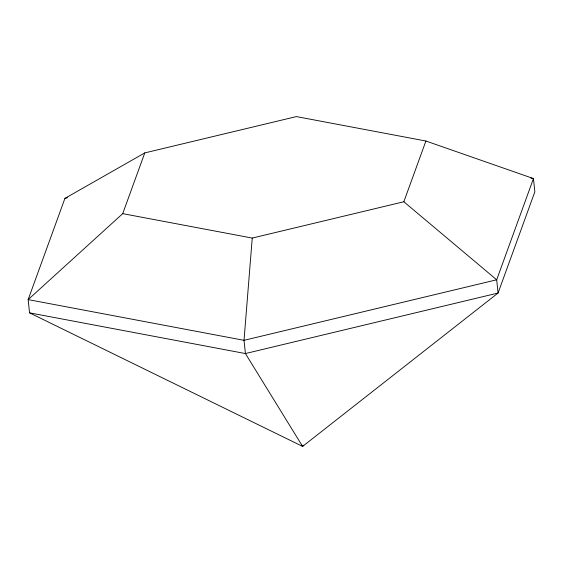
<?xml version="1.0" encoding="UTF-8"?>
<svg xmlns="http://www.w3.org/2000/svg" width="563" height="563" viewBox="0 0 563 563"><rect width="100%" height="100%" fill="white"/><g stroke="black" fill="none" stroke-linecap="round" stroke-linejoin="round"><path stroke-width="0.84" d="M29.543 312.845L245.419 353.557L498.072 293.034L496.679 279.797L403.84 201.758L252.245 238.072L244.025 340.326L245.419 353.557L302.598 446.41L498.072 293.034L534.85 191.793L533.457 178.562L425.91 141.017L296.384 116.59L144.79 152.904L64.928 198.373L28.15 299.607L29.543 312.845L302.598 446.41L303.781 445.115M530.867 178.077L533.457 178.562L496.679 279.797L244.025 340.326L28.15 299.607L122.72 213.644L144.79 152.904M403.84 201.758L425.91 141.017M64.928 198.373L67.49 197.761M122.72 213.644L252.245 238.072M301.346 445.171L302.598 446.41"/></g></svg>
